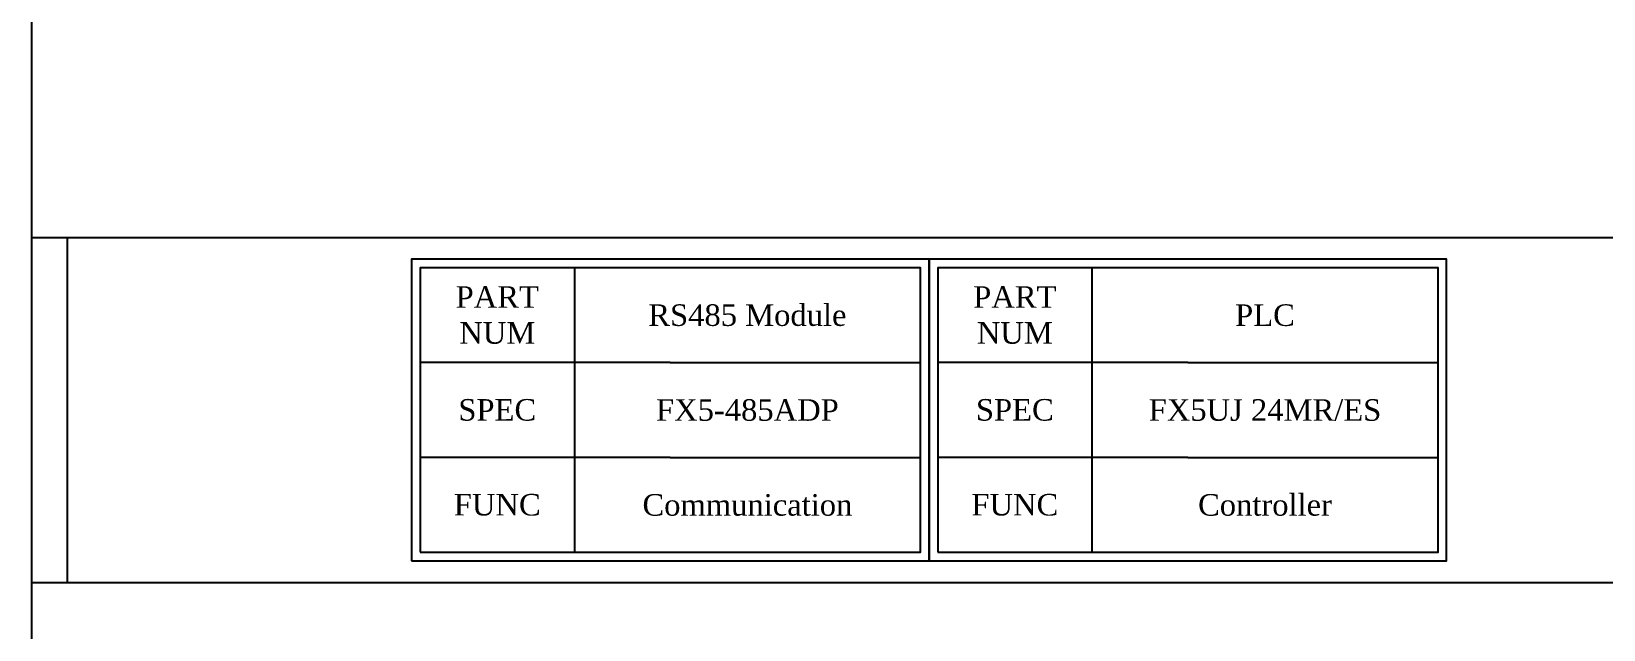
# Model space of a CAD drawing. Header units: millimetres. Extents: x 0 to 900, y 0 to 297.
# Drawn here: x 657.91 to 680.69, y 155.19 to 163.85 of the extents above; entities that cross this region are included whole.
import ezdxf
from ezdxf.enums import TextEntityAlignment as Align

# ---------------------------------------------------------------- set-up
doc = ezdxf.new("R2010")
doc.units = ezdxf.units.MM
doc.styles.get("Standard").update_dxf_attribs({"font": 'times.ttf', "height": 2.5})

# ---------------------------------------------------------------- blocks, each defined once
blk = doc.blocks.new('LABEL_BLOCK')
for p, q in [((7691.42, 2125.72), (7691.42, 2092.72)), ((7702.54, 2114.72), (7673.54, 2114.72)), ((7702.54, 2114.72), (7731.54, 2114.72)), ((7702.54, 2103.72), (7673.54, 2103.72)), ((7702.54, 2103.72), (7731.54, 2103.72))]:
    blk.add_line(p, q)
for points in [[(7672.54, 2091.72), (7732.54, 2091.72), (7732.54, 2126.72), (7672.54, 2126.72)], [(7673.54, 2092.72), (7731.54, 2092.72), (7731.54, 2125.72), (7673.54, 2125.72)]]:
    blk.add_lwpolyline(points, close=True)
at = {"char_height": 2.5, "attachment_point": 5}
for s, insert in [('PART NUM', (7682.48, 2120.22)), ('SPEC', (7682.48, 2109.22)), ('FUNC', (7682.48, 2098.22))]:
    blk.add_mtext_dynamic_manual_height_columns(s, width=14.278, gutter_width=50, heights=[0], dxfattribs=dict(at, insert=insert))
for tag, p in [('PART_NUMBER', (7711.48, 2120.22)), ('SPECIFICATION', (7711.48, 2109.22)), ('FUNCTION', (7711.48, 2098.22))]:
    blk.add_attdef(tag, text='', height=2.5).set_placement(p, align=Align.MIDDLE_CENTER)

msp = doc.modelspace()

# ---------------------------------------------------------------- linework, layer by layer
for p, q in [((657.91172492, 182.11792821), (657.91172492, 69.61792821)), ((657.91172492, 160.86792821), (721.66172492, 160.86792821)), ((658.42894519, 160.86792821), (658.42894519, 155.86792821)), ((657.91172492, 155.86792821), (721.66172492, 155.86792821))]:
    msp.add_line(p, q)

# ---------------------------------------------------------------- block references
at = {"xscale": 0.125, "yscale": 0.125, "zscale": 0.125}
for p, values in [((-295.64842366, -105.28482558), {'FUNCTION': 'Communication', 'SPECIFICATION': 'FX5-485ADP', 'PART_NUMBER': 'RS485 Module'}), ((-288.14842366, -105.28482558), {'FUNCTION': 'Controller', 'SPECIFICATION': 'FX5UJ 24MR/ES', 'PART_NUMBER': 'PLC'})]:
    msp.add_blockref('LABEL_BLOCK', p, dxfattribs=at).add_auto_attribs(values)

doc.saveas('drawing.dxf')
